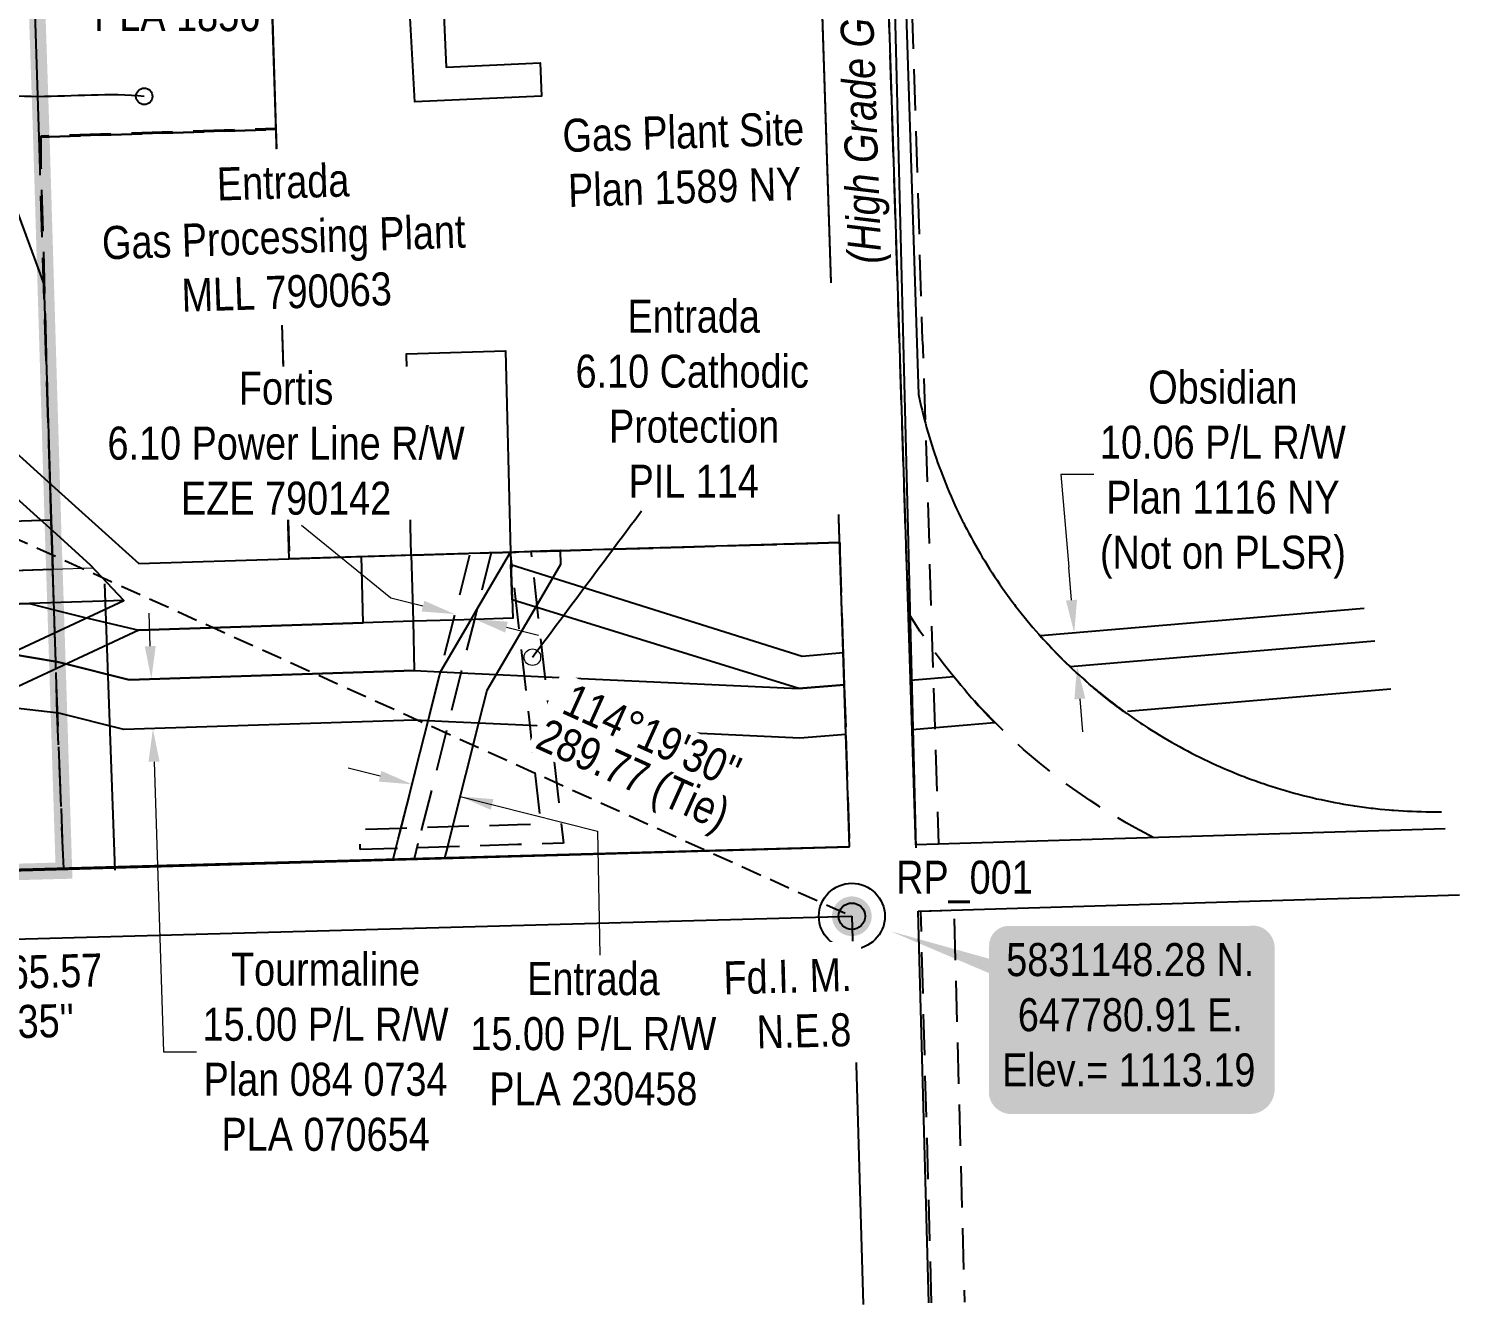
# Model space of a CAD drawing. Extents: x 644966 to 652863, y 5830791 to 5835764.
# Drawn here: x 647531.6 to 647964.9, y 5831030.7 to 5831417.1 of the extents above; entities that cross this region are included whole.
import ezdxf
from ezdxf.enums import TextEntityAlignment as Align

# ---------------------------------------------------------------- set-up
doc = ezdxf.new("R2010")
doc.units = 0
doc.header["$LTSCALE"] = 5
doc.header["$PDSIZE"] = 0.5
for name, pattern in [('CENTERLINEX3', [5, 2.5, -1, 0.5, -1]), ('foc-ACCESSROAD', [3.75, 2.5, -1.25]), ('foc-FLOWLINE', [3.75, 2.5, -1.25]), ('foc-TIELINE', [1.875, 1.25, -0.625])]:
    doc.linetypes.add(name, pattern=pattern)
doc.layers.get('Defpoints').update_dxf_attribs({"color": 9})
for name, color, linetype in [('35', 37, 'Continuous'), ('AS-POWER', 104, 'foc-POWER'), ('AS-TELUS', 224, 'foc-TEL'), ('C-RW', 13, 'Continuous'), ('DETAIL-T', 7, 'Continuous'), ('F-AR', 190, 'foc-ACCESSROAD'), ('F-EZE', 190, 'foc-FLOWLINE'), ('F-RW', 190, 'Continuous'), ('F-WS', 190, 'foc-ACCESSROAD'), ('L-BD', 7, 'Continuous'), ('L-MON', 1, 'Continuous'), ('L-SEC', 7, 'Continuous'), ('L-TIE', 7, 'foc-TIELINE'), ('L-TITLEDB', 4, 'Continuous'), ('L-TITLEDB-T', 4, 'Continuous')]:
    doc.layers.add(name, color=color, linetype=linetype)
doc.layers.add('AS-TRAPPER BOUNDARY', color=7, linetype='CENTERLINEX3', true_color=0xb85c00, transparency=0.6)
for name, color, linetype, lineweight in [('C-RW-T', 13, 'Continuous', 9), ('F-EZE-T', 190, 'Continuous', 9), ('F-RW-T', 190, 'Continuous', 9), ('F-WS-T', 190, 'Continuous', 9), ('T-TEXT', 48, 'Continuous', 18)]:
    doc.layers.add(name, color=color, linetype=linetype, lineweight=lineweight)
doc.styles.add('175L', font='ARIALN.TTF', dxfattribs={"height": 20})
doc.styles.add('80', font='ARIALN.TTF', dxfattribs={"height": 10})
doc.styles.add('80CG', font='ARIALN.TTF', dxfattribs={"height": 10})
doc.styles.add('80L', font='ARIALN.TTF', dxfattribs={"height": 10})
doc.styles.add('80LS', font='ARIALNI.TTF', dxfattribs={"height": 10})
doc.styles.add('foc-LtypeFont', font='ARIALN.TTF', dxfattribs={"height": 7.35})
doc.linetypes.add('foc-POWER', pattern='A,6,-1,["P",foc-LtypeFont,S=0.2,R=0,X=-0.625,Y=-0.75],-1.24,4', length=12.24)
doc.linetypes.add('foc-POWER-NOLINE', pattern='A,0,-4,["P",foc-LtypeFont,S=0.2,R=0,X=-0.625,Y=-0.75],-8.24', length=12.24)
doc.linetypes.add('foc-TEL', pattern='A,2,-1,["T",foc-LtypeFont,S=0.2,R=0,X=-0.425,Y=-0.75],-1.24,8', length=12.24)
doc.linetypes.add('foc-TEL-NOLINE', pattern='A,0,-2,["T",foc-LtypeFont,S=0.2,R=0,X=-0.425,Y=-0.75],-10.24', length=12.24)
doc.dimstyles.new('Compass 5 000', dxfattribs={"dimscale": 5, "dimtxt": 9, "dimasz": 2, "dimexe": 0.2, "dimexo": 0.0625, "dimgap": 0.5, "dimtad": 0, "dimtih": 1, "dimtoh": 1, "dimzin": 0, "dimdsep": 46, "dimtxsty": '80CG', "dimcen": 0.1, "dimse1": 1, "dimse2": 1, "dimclrd": 256, "dimclrt": 256, "dimaunit": 1, "dimadec": 4, "dimazin": 0, "dimtfac": 0.06, "dimtofl": 0, "dimtmove": 0, "dimatfit": 1, "dimfxl": 0.2, "dimtolj": 1, "dimtzin": 0, "dimlwd": -1, "dimarcsym": 0})

# ---------------------------------------------------------------- blocks, each defined once
blk = doc.blocks.new('*D392')
at = {"layer": 'Defpoints', "color": 0, "transparency": 16777216}
for p in [(647662.9, 5831542.75), (647672.88, 5831541.42), (647659.4, 5831440.46)]:
    blk.add_point(p, dxfattribs=at)
at = {"layer": 'F-RW-T', "transparency": 16777216}
for p, q in [((647639.5, 5831443.11), (647615.64, 5831446.3)), ((647669.31, 5831439.13), (647679.23, 5831437.81))]:
    blk.add_line(p, q, dxfattribs=at)
for points in [[(647639.72, 5831444.76), (647639.28, 5831441.46), (647649.42, 5831441.79)], [(647669.53, 5831440.78), (647669.09, 5831437.48), (647659.4, 5831440.46)]]:
    blk.add_solid(points, dxfattribs=at)
at = {"layer": 'F-RW-T', "transparency": 16777216, "insert": (647576.56, 5831446.3), "char_height": 10, "attachment_point": 5, "style": '80CG'}
blk.add_mtext('\\A1;Pembina\\P10.06 P/L R/W\\PPlan 1927 NY\\PPLA 1856', dxfattribs=at)
blk = doc.blocks.new('*D393')
at = {"layer": 'Defpoints', "color": 0, "transparency": 16777216}
for p in [(647790.48, 5831632.73), (647798.38, 5831389.3), (647767.94, 5831388.32)]:
    blk.add_point(p, dxfattribs=at)
at = {"layer": 'L-TITLEDB-T', "transparency": 16777216}
for p, q in [((647800.47, 5831633.06), (647810.47, 5831633.38)), ((647750.04, 5831631.42), (647740.05, 5831631.1))]:
    blk.add_line(p, q, dxfattribs=at)
for points in [[(647749.99, 5831633.09), (647750.1, 5831629.76), (647760.04, 5831631.75)], [(647800.42, 5831634.72), (647800.53, 5831631.39), (647790.48, 5831632.73)]]:
    blk.add_solid(points, dxfattribs=at)
at = {"layer": 'L-TITLEDB-T', "transparency": 16777216, "insert": (647844.34, 5831633.38), "char_height": 10, "attachment_point": 5, "style": '80CG'}
blk.add_mtext('\\A1;30.48 Road\\PPlan 545 PX', dxfattribs=at)
blk = doc.blocks.new('*D394')
at = {"layer": 'C-RW-T', "transparency": 16777216}
for p, q in [((647854.22, 5831282.02), (647844.22, 5831282.02)), ((647844.22, 5831282.02), (647846.59, 5831254)), ((647847.43, 5831244.03), (647846.59, 5831254)), ((647849.97, 5831214.09), (647850.82, 5831204.12))]:
    blk.add_line(p, q, dxfattribs=at)
for points in [[(647849.1, 5831244.17), (647845.77, 5831243.89), (647848.28, 5831234.07)], [(647851.63, 5831214.23), (647848.31, 5831213.95), (647849.13, 5831224.05)]]:
    blk.add_solid(points, dxfattribs=at)
at = {"layer": 'Defpoints', "color": 0, "transparency": 16777216}
for p in [(647848.28, 5831234.07), (647854.36, 5831234.58), (647855.21, 5831224.57)]:
    blk.add_point(p, dxfattribs=at)
at = {"layer": 'C-RW-T', "transparency": 16777216, "insert": (647893.3, 5831282.02), "char_height": 10, "attachment_point": 5, "style": '80CG'}
blk.add_mtext('\\A1;Obsidian\\P10.06 P/L R/W\\PPlan 1116 NY\\P(Not on PLSR)', dxfattribs=at)
blk = doc.blocks.new('fdia')
at = {"color": 255, "const_width": 1}
blk.add_lwpolyline([(-0.5, 0, 1), (0.5, 0, 1)], format="xyb", close=True, dxfattribs=at)
blk = doc.blocks.new('Fdiaa')
blk.add_blockref('fdia', (0, 0))
blk = doc.blocks.new('fdib')
at = {"color": 1, "const_width": 1.6}
blk.add_lwpolyline([(-0.4, 0, 1), (0.4, 0, 1)], format="xyb", close=True, dxfattribs=at)
at = {"color": 1}
blk.add_circle((0, 0), 0.8, dxfattribs=at)
blk = doc.blocks.new('Fdibb')
blk.add_blockref('fdib', (0, 0))
blk = doc.blocks.new('fdicc')
for name in ['Fdibb', 'Fdiaa']:
    blk.add_blockref(name, (0, 0))
blk = doc.blocks.new('FDI')
blk.add_blockref('fdicc', (0, 0))
blk = doc.blocks.new('*D415')
at = {"layer": 'Defpoints', "color": 0, "transparency": 16777216}
for p in [(647608.12, 5831221.36), (647569.22, 5831205.08), (647608.61, 5831206.37)]:
    blk.add_point(p, dxfattribs=at)
at = {"layer": 'F-RW-T', "transparency": 16777216}
for p, q in [((647568.4, 5831230.07), (647568.08, 5831240.06)), ((647569.55, 5831195.09), (647572.42, 5831107.16)), ((647572.42, 5831107.16), (647582.42, 5831107.16))]:
    blk.add_line(p, q, dxfattribs=at)
for points in [[(647570.07, 5831230.12), (647566.74, 5831230.01), (647568.73, 5831220.07)], [(647571.21, 5831195.14), (647567.88, 5831195.03), (647569.22, 5831205.08)]]:
    blk.add_solid(points, dxfattribs=at)
at = {"layer": 'F-RW-T', "transparency": 16777216, "insert": (647621.51, 5831107.16), "char_height": 10, "attachment_point": 5, "style": '80CG'}
blk.add_mtext('\\A1;Tourmaline\\P15.00 P/L R/W\\PPlan 084 0734\\PPLA 070654', dxfattribs=at)
blk = doc.blocks.new('*U419')
h = blk.add_hatch(color=254)
edge = h.paths.add_edge_path()
edge.add_line((-36.5, -28.5), (36.5, -28.5))
edge.add_arc((36.5, -22.5), 6, 270, 360)
edge.add_line((42.5, -22.5), (42.5, 21))
edge.add_arc((36.5, 21), 6, 0, 90)
edge.add_line((36.5, 27), (-36.5, 27))
edge.add_arc((-36.5, 21), 6, 90, 180)
edge.add_line((-42.5, 21), (-42.5, -22.5))
edge.add_arc((-36.5, -22.5), 6, 180, 270)
at = {"color": 1, "flags": 128}
blk.add_lwpolyline([(-72.34, 25.36, 0, 10, 0), (0, 0, 5, 5, 0)], format="xyseb", dxfattribs=at)
blk.add_lwpolyline([(-36.5, -28.5, 3, 3, 0), (36.5, -28.5, 3, 3, 0.414214), (42.5, -22.5, 3, 3, 0), (42.5, 21, 3, 0, 0.414214), (36.5, 27, 0, 0, 0), (-36.5, 27, 0, 0, 0.414214), (-42.5, 21, 0, 0, 0), (-42.5, -22.5, 0, 3, 0.414214)], format="xyseb", close=True, dxfattribs=at)
at = {"color": 1, "style": '80'}
blk.add_attdef('ENTER_TEXT_001', (-35.99, -5), '', height=10, dxfattribs=at)

msp = doc.modelspace()

# ---------------------------------------------------------------- linework, layer by layer
at = {"layer": '35', "color": 3}
msp.add_circle((647780.911, 5831148.276), 9.997, dxfattribs=at)
at = {"layer": 'AS-POWER', "linetype": 'foc-POWER-NOLINE', "flags": 128}
for points in [[(647800.347, 5831168.963), (647786.519, 5831720.352)], [(646877.956, 5831143.615), (646977.994, 5831146.357), (647780.216, 5831169.257)]]:
    msp.add_lwpolyline(points, dxfattribs=at)
at = {"layer": 'AS-POWER', "flags": 128}
msp.add_lwpolyline([(647557.831, 5831162.268), (647554.691, 5831249.001)], dxfattribs=at)
at = {"layer": 'AS-TELUS', "linetype": 'foc-TEL-NOLINE', "flags": 128}
for points in [[(647780.211, 5831169.257), (647754.154, 5831971.902), (647750.361, 5832089.113)], [(646978.545, 5831126.254), (647780.892, 5831148.271)]]:
    msp.add_lwpolyline(points, dxfattribs=at)
at = {"layer": 'AS-TRAPPER BOUNDARY', "const_width": 5, "flags": 128}
msp.add_lwpolyline([(647754.274, 5831853.627), (647757.772, 5831741.014), (647747.708, 5831740.787), (647693.206, 5831739.434), (647683.107, 5831739.161), (647682.673, 5831739.15), (647682.183, 5831754.436), (647680.037, 5831821.391), (647678.136, 5831821.34), (647609.976, 5831819.497), (647526.625, 5831817.244), (647509.453, 5831816.779), (647509.622, 5831811.515), (647512.674, 5831716.247), (647579.762, 5831718.06), (647599.92, 5831718.604), (647606.134, 5831718.771), (647620.855, 5831719.169), (647622.117, 5831719.204), (647633.051, 5831719.499), (647683.167, 5831720.854), (647684.212, 5831720.882), (647694.311, 5831721.154), (647758.335, 5831722.887), (647765.937, 5831478.125), (647683.012, 5831475.546), (647682.66, 5831486.211), (647666.759, 5831485.689), (647656.56, 5831485.374), (647640.544, 5831484.876), (647628.35, 5831484.497), (647607.418, 5831483.845), (647587.261, 5831483.218), (647532.181, 5831481.504), (647535.432, 5831384.004), (647538.587, 5831278.274), (647538.885, 5831268.747), (647538.993, 5831264.337), (647539.366, 5831253.577), (647539.79, 5831240.314), (647539.981, 5831234.284), (647540.277, 5831224.707), (647540.324, 5831223.452), (647540.772, 5831209.109), (647542.267, 5831162.086), (647465.958, 5831160.001), (647456.038, 5831159.73), (647445.888, 5831159.452), (647431.091, 5831159.048), (647415.978, 5831158.636), (647400.974, 5831158.226), (647378.536, 5831157.614), (647368.264, 5831157.333), (647076.627, 5831149.381), (647066.624, 5831149.108), (647051.591, 5831148.699), (646978.62, 5831146.712), (646977.912, 5831168.414), (646977.493, 5831181.289), (646959.529, 5831732.184), (646958.85, 5831752.983), (646958.173, 5831773.776), (646957.721, 5831787.61), (646957.267, 5831801.546), (646956.592, 5831822.253), (646956.456, 5831826.421), (646956.128, 5831836.476), (646952.822, 5831937.854), (646952.692, 5831941.854), (646952.496, 5831947.856), (647069.286, 5831951.395), (647079.338, 5831951.699), (647264.374, 5831957.312), (647279.362, 5831957.766), (647294.376, 5831958.222), (647309.386, 5831958.678), (647740.533, 5831971.786), (647750.461, 5831972.089), (647750.783, 5831962.087), (647753.953, 5831863.64), (647754.274, 5831853.627)], close=True, dxfattribs=at)
at = {"layer": 'C-RW'}
msp.add_lwpolyline([(647523.01, 5831616.752), (647444.101, 5831549.284), (647466.746, 5831484.55), (647510.312, 5831409.815), (647536.155, 5831339.668), (647538.408, 5831268.325), (647538.881, 5831253.321), (647517.431, 5831252.59), (647514.647, 5831338.405), (647491.991, 5831401.465), (647449.282, 5831477.212), (647423.734, 5831550.309)], dxfattribs=at)
at = {"layer": 'C-RW', "flags": 128}
for points in [[(647778.618, 5831218.383), (647764.835, 5831217.22), (647678.016, 5831244.15), (647677.663, 5831254.794), (647765.817, 5831227.071), (647778.303, 5831228.126)], [(647560.36, 5831243.9), (647531.807, 5831242.967), (647393.375, 5831238.446)], [(647936.132, 5831241.51), (647838.005, 5831233.197), (647838.874, 5831232.242), (647839.748, 5831231.29), (647840.63, 5831230.341), (647841.517, 5831229.396), (647842.411, 5831228.455), (647843.311, 5831227.519), (647843.916, 5831226.899), (647844.22, 5831226.593), (647845.139, 5831225.68), (647846.064, 5831224.774), (647847.011, 5831223.872), (647939.348, 5831231.694)], [(647778.303, 5831228.126), (647778.305, 5831228.126), (647778.631, 5831218.064), (647778.629, 5831218.063)]]:
    msp.add_lwpolyline(points, dxfattribs=at)
at = {"layer": 'C-RW-T', "flags": 128}
msp.add_lwpolyline([(647551.145, 5831253.74), (647538.881, 5831253.321)], dxfattribs=at)
at = {"layer": 'F-AR', "flags": 128}
msp.add_lwpolyline([(647872.414, 5831172.063, -0.1371257), (647798.039, 5831240.028, -0.1371257)], format="xyb", dxfattribs=at)
at = {"layer": 'F-EZE', "flags": 128}
for points in [[(647880.224, 5831711.093), (647790.111, 5831708.239), (647802.256, 5831322.903), (647802.321, 5831322.094), (647802.379, 5831320.721), (647802.434, 5831319.349), (647802.491, 5831317.978), (647805.553, 5831220.668), (647806.029, 5831205.655), (647807.156, 5831170.074), (647800.317, 5831169.866), (647799.172, 5831205.118), (647798.685, 5831220.132), (647782.649, 5831714.009), (647789.23, 5831714.218), (647879.396, 5831717.073)], [(647805.054, 5831031.18), (647801.791, 5831149.791), (647811.787, 5831150.094), (647815.037, 5831031.405)]]:
    msp.add_lwpolyline(points, dxfattribs=at)
msp.add_lwpolyline([(647649.502, 5831170.32), (647648.328, 5831165.648), (647641.996, 5831165.475), (647643.542, 5831171.628), (647648.967, 5831193.178), (647652.565, 5831207.467), (647656.301, 5831222.306), (647660.25, 5831237.995), (647665.352, 5831258.263), (647671.692, 5831258.462), (647666.589, 5831238.195), (647662.516, 5831222.016), (647658.78, 5831207.176), (647649.875, 5831171.801), (647649.502, 5831170.32)], close=True, dxfattribs=at)
at = {"layer": 'F-EZE-T'}
msp.add_line((647676.305, 5831235.84), (647685.999, 5831233.399), dxfattribs=at)
at = {"layer": 'F-EZE-T', "flags": 128}
msp.add_lwpolyline([(647651.002, 5831242.209), (647641.308, 5831244.65), (647614.232, 5831266.664)], dxfattribs=at)
at = {"layer": 'F-EZE-T'}
for points in [[(647651.409, 5831243.825), (647650.595, 5831240.594), (647660.697, 5831239.769)], [(647676.712, 5831237.455), (647675.898, 5831234.224), (647666.61, 5831238.28)]]:
    msp.add_solid(points, dxfattribs=at)
at = {"layer": 'F-RW', "flags": 128}
msp.add_lwpolyline([(647534.746, 5831384.271), (647531.668, 5831481.746), (647682.596, 5831486.468), (647684.395, 5831425.605), (647605.361, 5831423.067), (647606.459, 5831386.549)], close=True, dxfattribs=at)
for points in [[(647606.724, 5831379.066), (647605.361, 5831423.067), (647684.395, 5831425.605), (647682.911, 5831475.805), (647770.187, 5831478.521)], [(647777.222, 5831261.46), (647610.521, 5831256.573), (647608.322, 5831327.531)]]:
    msp.add_lwpolyline(points, dxfattribs=at)
at = {"layer": 'F-RW'}
for points in [[(647657.278, 5831423.555), (647658.058, 5831405.455), (647686.489, 5831406.726), (647686.959, 5831396.679), (647648.509, 5831394.963), (647646.977, 5831423.997)], [(647519.887, 5831295.677), (647538.511, 5831278.933), (647538.511, 5831278.933), (647564.96, 5831255.088), (647610.497, 5831256.572), (647632.368, 5831257.242), (647647.46, 5831257.705), (647646.036, 5831318.644), (647676.013, 5831319.562), (647677.553, 5831258.552), (647677.651, 5831255.128), (647677.978, 5831244.48), (647678.201, 5831238.561), (647666.589, 5831238.195), (647660.25, 5831237.995), (647648.04, 5831237.61), (647632.928, 5831237.122), (647564.926, 5831234.925), (647454.416, 5831183.336)], [(647491.295, 5831211.651), (647560.365, 5831243.895), (647550.329, 5831254.611), (647538.916, 5831264.997), (647534.14, 5831269.253), (647520.328, 5831281.7)], [(647863.32, 5831210.226), (647863.185, 5831210.324), (647862.135, 5831211.099), (647861.774, 5831211.368), (647861.07, 5831211.893), (647860.661, 5831212.203), (647860.012, 5831212.701), (647859.558, 5831213.056), (647858.962, 5831213.522), (647858.462, 5831213.916), (647857.918, 5831214.346), (647857.371, 5831214.782), (647856.88, 5831215.174), (647856.288, 5831215.658), (647855.851, 5831216.018), (647855.263, 5831216.506), (647854.829, 5831216.871), (647854.149, 5831217.447), (647853.814, 5831217.731), (647852.825, 5831218.586), (647851.82, 5831219.465), (647850.826, 5831220.351), (647849.836, 5831221.243), (647848.852, 5831222.147), (647847.875, 5831223.054), (647847.011, 5831223.872), (647939.348, 5831231.694)], [(647525.884, 5831227.798), (647540.199, 5831225.364), (647541.957, 5831224.92), (647562.01, 5831219.853), (647648.382, 5831222.674), (647656.301, 5831222.306), (647662.516, 5831222.015), (647673.198, 5831221.514), (647681.744, 5831221.114), (647687.909, 5831220.825), (647764.835, 5831217.22), (647778.618, 5831218.383)], [(647944.142, 5831217.063), (647864.39, 5831210.312)], [(647779.105, 5831203.37), (647765.115, 5831202.19), (647689.597, 5831205.731), (647683.431, 5831206.02), (647667.848, 5831206.751), (647658.78, 5831207.176), (647652.565, 5831207.467), (647648.317, 5831207.666), (647560.385, 5831204.792), (647540.694, 5831209.768), (647516.882, 5831212.497)]]:
    msp.add_lwpolyline(points, dxfattribs=at)
for points in [[(647538.408, 5831268.329), (647538.501, 5831265.366), (647538.881, 5831253.321), (647442.551, 5831250.035), (647369.637, 5831247.7), (647125.546, 5831239.769), (647065.678, 5831176.038), (647066.548, 5831149.768), (647051.514, 5831149.359), (647050.566, 5831181.783), (647118.875, 5831254.556), (647382.179, 5831263.113), (647424.773, 5831264.454), (647538.408, 5831268.329)], [(647658.421, 5831169.304), (647657.567, 5831165.901), (647649.61, 5831165.683), (647648.328, 5831165.648), (647641.996, 5831165.475), (647642.835, 5831168.815), (647643.542, 5831171.628), (647644.383, 5831174.967), (647648.967, 5831193.178), (647652.565, 5831207.467), (647656.301, 5831222.306), (647665.573, 5831238.163), (647667.343, 5831241.189), (647677.553, 5831258.576), (647683.658, 5831258.841), (647692.549, 5831259.124), (647692.659, 5831254.808), (647685.482, 5831242.53), (647680.333, 5831233.721), (647673.198, 5831221.515), (647670.329, 5831216.606), (647667.848, 5831206.751), (647659.97, 5831175.455), (647658.421, 5831169.304)], [(647648.04, 5831237.61), (647648.331, 5831222.671), (647562.01, 5831219.852), (647541.957, 5831224.92), (647540.2, 5831225.366), (647525.884, 5831227.798), (647413.245, 5831224.074), (647412.849, 5831239.07), (647442.821, 5831240.061), (647531.807, 5831242.967), (647539.713, 5831240.974), (647548.191, 5831238.826), (647564.926, 5831234.925), (647632.928, 5831237.122), (647632.368, 5831257.242), (647647.46, 5831257.705), (647648.04, 5831237.61)], [(647805.17, 5831205.267), (647799.185, 5831204.758), (647798.698, 5831219.767), (647804.683, 5831220.274), (647811.831, 5831220.881), (647812.873, 5831219.579), (647813.926, 5831218.287), (647814.99, 5831217.004), (647816.065, 5831215.73), (647817.151, 5831214.465), (647818.249, 5831213.21), (647819.21, 5831212.136), (647820.18, 5831211.069), (647821.158, 5831210.01), (647822.144, 5831208.958), (647823.138, 5831207.914), (647824.14, 5831206.877), (647805.17, 5831205.267)]]:
    msp.add_lwpolyline(points, close=True, dxfattribs=at)
at = {"layer": 'F-RW-T'}
msp.add_line((647638.026, 5831190.666), (647628.332, 5831193.107), dxfattribs=at)
for points in [[(647638.433, 5831192.282), (647637.619, 5831189.05), (647647.721, 5831188.225)], [(647672.364, 5831183.739), (647671.551, 5831180.508), (647662.263, 5831184.564)]]:
    msp.add_solid(points, dxfattribs=at)
at = {"layer": 'F-WS'}
for points in [[(647777.222, 5831261.46), (647777.223, 5831261.46), (647777.259, 5831260.349), (647777.309, 5831258.786), (647778.631, 5831218.064), (647779.119, 5831203.056), (647780.211, 5831169.257), (647542.191, 5831162.745), (647540.263, 5831209.572), (647539.821, 5831223.56), (647539.771, 5831225.16), (647539.479, 5831234.388), (647539.278, 5831240.772), (647538.881, 5831253.337), (647538.512, 5831265.026), (647538.408, 5831268.325), (647538.07, 5831279.013), (647535.052, 5831374.599), (647534.746, 5831384.271), (647606.459, 5831386.549), (647606.693, 5831379.066)], [(647608.303, 5831327.531), (647610.521, 5831256.573), (647777.222, 5831261.46)]]:
    msp.add_lwpolyline(points, dxfattribs=at)
at = {"layer": 'F-WS', "flags": 128}
for points in [[(647780.216, 5831169.257), (647693.939, 5831166.896), (647679.876, 5831166.511), (647649.61, 5831165.683), (647648.328, 5831165.648), (647641.996, 5831165.475), (647632.49, 5831165.215), (647542.191, 5831162.745), (647539.762, 5831225.441), (647538.374, 5831269.392), (647535.415, 5831374.981), (647535.356, 5831384.664), (647606.424, 5831386.921), (647606.669, 5831379.066)], [(647608.28, 5831327.531), (647610.497, 5831256.572), (647777.222, 5831261.46)]]:
    msp.add_lwpolyline(points, dxfattribs=at)
msp.add_lwpolyline([(647642.836, 5831168.815), (647632.007, 5831168.476), (647631.816, 5831174.573), (647644.383, 5831174.967), (647649.39, 5831175.123), (647650.722, 5831175.165), (647679.635, 5831176.071), (647686.752, 5831176.293), (647683.431, 5831206.02), (647681.744, 5831221.114), (647677.553, 5831258.552), (647683.658, 5831258.841), (647687.909, 5831220.825), (647689.597, 5831205.731), (647693.548, 5831170.403), (647679.789, 5831169.972), (647649.532, 5831169.025), (647649.174, 5831169.014), (647642.836, 5831168.815)], close=True, dxfattribs=at)
at = {"layer": 'L-SEC'}
for p, q in [((647780.211, 5831169.257), (647754.229, 5831970.881)), ((647800.317, 5831169.866), (647774.255, 5831972.552)), ((647960.624, 5831174.75), (647800.317, 5831169.866)), ((647780.212, 5831169.257), (647379.798, 5831158.326)), ((647800.968, 5831149.766), (647964.922, 5831154.761)), ((647780.911, 5831148.276), (647784.38, 5831030.714)), ((647804.23, 5831031.161), (647800.968, 5831149.766))]:
    msp.add_line(p, q, dxfattribs=at)
msp.add_lwpolyline([(646978.401, 5831126.363), (647379.646, 5831137.317), (647780.892, 5831148.271)], dxfattribs=at)
at = {"layer": 'L-TIE', "flags": 128}
msp.add_lwpolyline([(647516.944, 5831267.597), (647780.911, 5831148.276)], dxfattribs=at)
at = {"layer": 'L-TITLEDB'}
for points in [[(647779.443, 5831972.706), (647801.07, 5831306.322), (647801.849, 5831302.941), (647802.167, 5831301.597), (647802.516, 5831300.165), (647802.839, 5831298.917), (647803.196, 5831297.585), (647803.562, 5831296.253), (647803.935, 5831294.922), (647804.117, 5831294.293), (647804.324, 5831293.598), (647804.727, 5831292.278), (647805.139, 5831290.96), (647805.559, 5831289.644), (647805.957, 5831288.435), (647806.441, 5831287.027), (647806.899, 5831285.726), (647807.366, 5831284.425), (647807.829, 5831283.16), (647808.336, 5831281.84), (647808.838, 5831280.555), (647809.351, 5831279.271), (647809.884, 5831277.956), (647810.409, 5831276.719), (647810.956, 5831275.454), (647811.512, 5831274.189), (647812.122, 5831272.828), (647812.657, 5831271.675), (647813.248, 5831270.429), (647813.848, 5831269.185), (647814.457, 5831267.943), (647814.782, 5831267.292), (647815.079, 5831266.71), (647815.713, 5831265.485), (647816.356, 5831264.263), (647817.007, 5831263.045), (647817.626, 5831261.911), (647818.347, 5831260.631), (647819.032, 5831259.433), (647819.726, 5831258.237), (647820.419, 5831257.062), (647821.147, 5831255.87), (647821.874, 5831254.696), (647822.609, 5831253.527), (647823.381, 5831252.314), (647824.11, 5831251.208), (647824.877, 5831250.062), (647825.653, 5831248.918), (647826.437, 5831247.779), (647826.728, 5831247.362), (647827.233, 5831246.652), (647828.04, 5831245.533), (647828.854, 5831244.418), (647829.678, 5831243.308), (647830.158, 5831242.667), (647830.511, 5831242.206), (647831.356, 5831241.117), (647832.21, 5831240.031), (647833.071, 5831238.95), (647833.895, 5831237.932), (647834.824, 5831236.818), (647835.715, 5831235.764), (647836.613, 5831234.714), (647837.519, 5831233.668), (647838.387, 5831232.712), (647839.262, 5831231.76), (647840.144, 5831230.811), (647841.031, 5831229.865), (647841.925, 5831228.924), (647842.826, 5831227.988), (647843.431, 5831227.368), (647843.736, 5831227.062), (647844.655, 5831226.149), (647845.58, 5831225.242), (647846.512, 5831224.34), (647847.482, 5831223.422), (647848.459, 5831222.515), (647849.444, 5831221.61), (647850.434, 5831220.718), (647851.428, 5831219.831), (647852.433, 5831218.953), (647853.422, 5831218.097), (647853.757, 5831217.813), (647854.438, 5831217.237), (647854.872, 5831216.872), (647855.46, 5831216.384), (647855.897, 5831216.024), (647856.49, 5831215.539), (647856.981, 5831215.148), (647857.528, 5831214.711), (647858.072, 5831214.282), (647858.572, 5831213.887), (647859.168, 5831213.421), (647859.623, 5831213.066), (647860.272, 5831212.567), (647860.681, 5831212.258), (647861.385, 5831211.732), (647861.746, 5831211.463), (647862.797, 5831210.688), (647863.631, 5831210.083), (647864.249, 5831209.638), (647864.765, 5831209.272), (647865.907, 5831208.476), (647867.055, 5831207.685), (647868.209, 5831206.903), (647869, 5831206.374), (647869.37, 5831206.131), (647870.539, 5831205.375), (647871.714, 5831204.626), (647872.895, 5831203.884), (647874.028, 5831203.185), (647875.277, 5831202.438), (647876.477, 5831201.731), (647877.683, 5831201.031), (647878.881, 5831200.347), (647880.114, 5831199.668), (647881.339, 5831199.004), (647882.569, 5831198.347), (647883.832, 5831197.683), (647885.045, 5831197.069), (647886.292, 5831196.448), (647887.544, 5831195.835), (647888.872, 5831195.196), (647890.063, 5831194.643), (647891.332, 5831194.066), (647892.604, 5831193.498), (647893.881, 5831192.937), (647894.346, 5831192.737), (647895.164, 5831192.393), (647896.451, 5831191.862), (647897.743, 5831191.339), (647899.039, 5831190.823), (647899.688, 5831190.571), (647900.339, 5831190.323), (647901.645, 5831189.838), (647902.955, 5831189.36), (647904.267, 5831188.891), (647905.104, 5831188.598), (647905.584, 5831188.435), (647906.906, 5831187.996), (647908.231, 5831187.565), (647909.56, 5831187.143), (647910.816, 5831186.753), (647912.228, 5831186.339), (647913.567, 5831185.954), (647914.91, 5831185.579), (647916.224, 5831185.221), (647917.604, 5831184.868), (647918.957, 5831184.531), (647920.311, 5831184.203), (647921.684, 5831183.88), (647923.029, 5831183.586), (647924.392, 5831183.297), (647925.757, 5831183.017), (647927.187, 5831182.733), (647928.495, 5831182.494), (647929.867, 5831182.253), (647931.241, 5831182.021), (647932.618, 5831181.798), (647933.056, 5831181.73), (647933.996, 5831181.593), (647935.376, 5831181.401), (647936.757, 5831181.218), (647938.141, 5831181.044), (647938.769, 5831180.969), (647939.525, 5831180.885), (647940.911, 5831180.742), (647942.298, 5831180.607), (647943.686, 5831180.482), (647944.506, 5831180.413), (647945.076, 5831180.37), (647946.465, 5831180.275), (647947.856, 5831180.19), (647949.248, 5831180.113), (647950.26, 5831180.064), (647950.64, 5831180.049), (647952.033, 5831180.004), (647953.426, 5831179.967), (647954.819, 5831179.939), (647956.165, 5831179.923), (647957.606, 5831179.926), (647958.999, 5831179.939), (647959.507, 5831179.946)], [(647960.624, 5831174.75), (647803.612, 5831169.967), (647800.317, 5831169.866)]]:
    msp.add_lwpolyline(points, dxfattribs=at)

# ---------------------------------------------------------------- block references
at = {"layer": 'DETAIL-T'}
ref = msp.add_blockref('*U419', (647864.972, 5831118.377), dxfattribs=dict(at, xscale=0.99969476, yscale=0.99969476, zscale=0.99969476))
ref.add_attrib('ENTER_TEXT_001', '5831148.28 N.', (647827.664, 5831130.145), dxfattribs={"layer": '0', "color": 1, "height": 9.99695, "style": '80'})
ref.add_attrib('ENTER_TEXT_002', '647780.91 E.', (647831.186, 5831113.443), dxfattribs={"layer": '0', "color": 1, "height": 9.99695, "style": '80'})
ref.add_attrib('ENTER_TEXT_003', 'Elev.= 1113.19', (647826.409, 5831096.74), dxfattribs={"layer": '0', "color": 1, "height": 9.99695, "style": '80'})
at = {"layer": 'L-MON', "xscale": 4.9984738, "yscale": 4.9984738, "zscale": 1.99938952}
msp.add_blockref('FDI', (647780.911, 5831148.276), dxfattribs=at)

# ---------------------------------------------------------------- texts
at = {"layer": '35', "color": 3, "style": '80'}
msp.add_attdef('RP_001', (647794.321, 5831155.088), 'RP', height=9.9969, dxfattribs=at)
at = {"layer": 'F-RW', "insert": (647682.72, 5831389.383), "char_height": 9.99699, "attachment_point": 1, "rotation": 1.75377, "style": '80L'}
msp.add_mtext_dynamic_manual_height_columns('\\pi10.40216;Gas Plant Site\\P\\pi11.59553;Plan 1589 NY', width=92.89041, gutter_width=49.986, heights=[0], dxfattribs=at)
at = {"layer": 'F-RW-T', "insert": (647702.614, 5831112.641), "char_height": 9.99695, "attachment_point": 5, "style": '80CG'}
msp.add_mtext('\\A1;Entrada\\P15.00 P/L R/W\\PPLA 230458', dxfattribs=at)
at = {"layer": 'L-BD', "style": '80L'}
for s, p in [('365.57', (647536.369, 5831131.565)), ("35''", (647536.781, 5831116.575))]:
    msp.add_text(s, height=9.9969, rotation=1.5747, dxfattribs=at).set_placement(p, align=Align.MIDDLE)
at = {"layer": 'T-TEXT', "style": '80LS'}
msp.add_text('(High Grade Gravel)', height=9.99712, rotation=91.84968, dxfattribs=at).set_placement((647783.161, 5831397.387), align=Align.MIDDLE_CENTER)

# ---------------------------------------------------------------- dimensions: what is measured, and where the dimension line sits
at = {"layer": 'C-RW-T'}
dim = msp.add_linear_dim(base=(647848.279, 5831234.068), p1=(647855.212, 5831224.567), p2=(647854.364, 5831234.583), angle=94.84221, text='Obsidian\\P10.06 P/L R/W\\PPlan 1116 NY\\P(Not on PLSR)', dimstyle='Compass 5 000', override={"dimtmove": 1}, dxfattribs=at)
dim.commit()
dim.dimension.update_dxf_attribs({"geometry": '*D394', "text_midpoint": (647865.868, 5831282.024), "dimtype": 161})
at = {"layer": 'F-RW-T'}
for base, p1, p2, angle, text, picture, middle in [((647659.402, 5831440.455), (647662.898, 5831542.749), (647672.884, 5831541.415), 352.39368, 'Pembina\\P10.06 P/L R/W\\PPlan 1927 NY\\PPLA 1856', '*D392', (647576.558, 5831446.299)), ((647569.219, 5831205.083), (647608.123, 5831221.36), (647608.613, 5831206.371), 271.87217, 'Tourmaline\\P15.00 P/L R/W\\PPlan 084 0734\\PPLA 070654', '*D415', (647621.506, 5831107.165))]:
    dim = msp.add_linear_dim(base=base, p1=p1, p2=p2, angle=angle, text=text, dimstyle='Compass 5 000', dxfattribs=at)
    dim.commit()
    dim.dimension.update_dxf_attribs({"geometry": picture, "text_midpoint": middle, "dimtype": 161})
at = {"layer": 'L-TITLEDB-T'}
dim = msp.add_linear_dim(base=(647790.476, 5831632.735), p1=(647767.937, 5831388.317), p2=(647798.377, 5831389.305), angle=1.85878, text='30.48 Road\\PPlan 545 PX', dimstyle='Compass 5 000', dxfattribs=at)
dim.commit()
dim.dimension.update_dxf_attribs({"geometry": '*D393', "text_midpoint": (647844.337, 5831633.383), "dimtype": 161})

# ---------------------------------------------------------------- leaders
at = {"layer": 'F-RW', "path_type": 1}
msp.add_leader([(647566.588, 5831396.604), (647504.885, 5831402.937), (647490.285, 5831415.602)], dimstyle='Compass 5 000', override={"dimgap": 0.5, "dimtad": 0, "dimldrblk": 'Small'}, dxfattribs=at)

# ---------------------------------------------------------------- next in the draw order: texts
at = {"layer": 'F-EZE-T', "insert": (647609.554, 5831291.496), "char_height": 9.99695, "attachment_point": 5, "style": '80CG', "bg_fill": 3, "box_fill_scale": 1.15, "bg_fill_color": 256, "bg_fill_true_color": 256, "bg_fill_transparency": 0}
msp.add_mtext('\\A1;Fortis\\P6.10 Power Line R/W\\PEZE 790142', dxfattribs=at)
at = {"layer": 'F-WS-T', "insert": (647552.712, 5831373.844), "char_height": 9.99707, "attachment_point": 1, "rotation": 1.8675, "style": '175L', "bg_fill": 2}
msp.add_mtext_dynamic_manual_height_columns('\\pi35.73556;Entrada\\P\\pi0.36735;Gas Processing Plant\\P\\pi23.94502;MLL 790063', width=110.17056, gutter_width=99.971, heights=[0], dxfattribs=at)
at = {"layer": 'F-WS-T', "insert": (647691.01, 5831335.027), "char_height": 9.99707, "attachment_point": 1, "style": '175L', "bg_fill": 2}
msp.add_mtext_dynamic_manual_height_columns('\\pi21.94628;Entrada\\P\\pi6.2176;6.10 Cathodic \\P\\pi16.35446;Protection\\P\\pi22.27701;PIL 114', width=82.59199, gutter_width=99.971, heights=[0], dxfattribs=at)
at = {"layer": 'L-BD', "insert": (647693.843, 5831220.402), "char_height": 9.99695, "width": 61.15227, "attachment_point": 1, "rotation": 335.6756, "line_spacing_factor": 0.775805, "style": '80L', "bg_fill": 3, "box_fill_scale": 1.15, "bg_fill_color": 256, "bg_fill_true_color": 256, "bg_fill_transparency": 0}
msp.add_mtext("\\pi3.09476;114°19'30''\\P\\pi0.21024;289.77 (Tie)", dxfattribs=at)
at = {"layer": 'L-MON', "insert": (647740.822, 5831134.546), "char_height": 9.99695, "attachment_point": 1, "rotation": 1.5638, "style": '80L', "bg_fill": 2}
msp.add_mtext_dynamic_manual_height_columns('\\pi1.06148;Fd.I. M.\\P\\pi10.67655;N.E.8 ', width=37.94653, gutter_width=49.97, heights=[0], dxfattribs=at)

# ---------------------------------------------------------------- next in the draw order: linework, layer by layer
at = {"layer": 'F-EZE-T', "flags": 128}
msp.add_lwpolyline([(647703.861, 5831174.092), (647704.538, 5831136.435)], dxfattribs=at)
at = {"layer": 'F-RW-T'}
msp.add_line((647662.263, 5831184.564), (647703.861, 5831174.092), dxfattribs=at)

# ---------------------------------------------------------------- next in the draw order: leaders
at = {"layer": 'F-WS-T', "path_type": 1}
msp.add_leader([(647684.154, 5831226.732), (647717.211, 5831271.046)], dimstyle='Compass 5 000', override={"dimasz": 1, "dimgap": 0.5, "dimtad": 0, "dimldrblk": 'DotBlank'}, dxfattribs=at)

doc.saveas('drawing.dxf')
